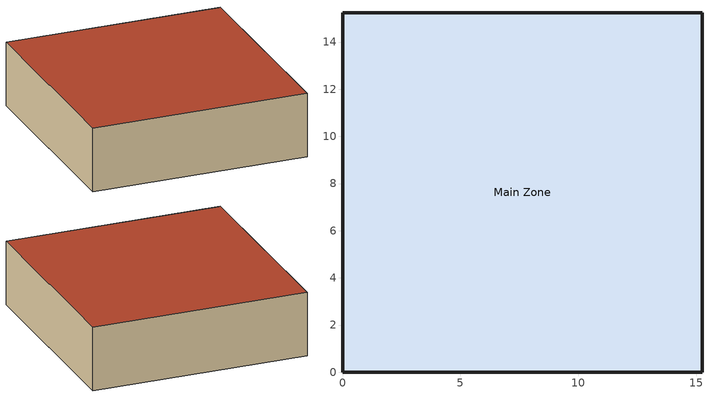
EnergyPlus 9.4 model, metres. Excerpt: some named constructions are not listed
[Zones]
Main Zone
 floor adiabatic (FLOOR): 15.24,0 0,0 0,15.24 15.24,15.24 z0
 wall outside (R13WALL): 0,0 15.24,0 15.24,15.24 0,15.24 0,0 z0:4.57
 roof outside (ROOF31): 0,15.24 0,0 15.24,0 15.24,15.24 z4.57
[Table:Lookup]
Mode2_water_lookup: Mode2_IndependentVariableList, 9999, -9999, 3.0176, DivisorOnly, Dimensionless, 39.82115, 39.82115, 39.82115, 39.82115, 39.82115, 39.82115, 39.82115, 39.82115, 39.82115, 39.82115, 39.82115, 39.82115, 39.82115, 39.82115, 39.82115, 39.82115, 39.82115, 39.82115, 39.82115, 39.82115, 39.82115, 39.82115, 39.82115, 39.82115, 39.82115, 39.82115, 39.82115, 39.82115, 39.82115, 39.82115, 39.82115, 39.82115, 39.82115, 39.82115, 39.82115, 39.82115, 39.82115, 39.82115, 39.82115, 39.82115, 39.82115, 39.82115, 39.82115, 39.82115, 39.82115, 39.82115, 39.82115, 39.82115, 39.82115, 39.82115, 39.82115, 39.82115, 39.82115, 39.82115, 39.82115, 39.82115, 39.82115, 39.82115, 39.82115, 39.82115, 39.82115, 39.82115, 39.82115, 39.82115, 39.82115, 39.82115, 39.82115, 39.82115, 39.82115, 39.82115, 39.82115, 39.82115, 39.82115, 39.82115, 39.82115, 39.82115, 39.82115, 39.82115, 39.82115, 39.82115, 39.82115, 39.82115, 39.82115, 39.82115, 39.82115, 39.82115, 39.82115, 39.82115, 39.82115, 39.82115, 39.82115, 39.82115, 39.82115, 39.82115, 39.82115, 39.82115, 39.82115, 39.82115, 39.82115, 39.82115, 39.82115, 39.82115, 39.82115, 39.82115, 39.82115, 39.82115, 39.82115, 39.82115, 39.82115, 39.82115, 39.82115, 39.82115, 39.82115, 39.82115, 39.82115, 39.82115, 39.82115, 39.82115, 39.82115, 39.82115, 39.82115, 39.82115, 39.82115, 39.82115, 39.82115, 39.82115, 39.82115, 39.82115, 39.82115, 39.82115, 39.82115, 39.82115, 39.82115, 39.82115, 39.82115, 39.82115, 39.82115, 39.82115, 39.82115, 39.82115, 39.82115, 39.82115, 39.82115, 39.82115, 39.82115, 39.82115, 39.82115, 39.82115, 39.82115, 39.82115, 39.82115, 39.82115, 39.82115, 39.82115, 39.82115, 39.82115, 39.82115, 39.82115, 39.82115, 39.82115, 39.82115, 39.82115, 39.82115, 39.82115, 39.82115, 39.82115, 39.82115, 39.82115, 39.82115, 39.82115, 39.82115, 39.82115, 39.82115, 39.82115, 39.82115, 39.82115, 39.82115, 39.82115, 39.82115, 39.82115, 39.82115, 39.82115, 39.82115, 39.82115, 39.82115, 39.82115, 39.82115, 39.82115, 39.82115, 39.82115, 39.82115, 39.82115, 39.82115, 39.82115, 39.82115, 39.82115, 39.82115, 39.82115, 39.82115, 39.82115, 39.82115, 39.82115, 39.82115, 39.82115, 39.82115, 39.82115, 39.82115, 39.82115, 39.82115, 39.82115, 39.82115, 39.82115, 39.82115, 39.82115, 39.82115, 39.82115, 39.82115, 39.82115, 39.82115, 39.82115, 39.82115, 39.82115, 39.82115, 39.82115, 39.82115, 39.82115, 39.82115, 39.82115, 39.82115, 39.82115, 39.82115, 39.82115, 39.82115, 39.82115, 39.82115, 39.82115, 39.82115, 39.82115, 39.82115, 39.82115, 39.82115, 39.82115, 39.82115, 39.82115, 39.82115, 39.82115, 39.82115, 39.82115, 39.82115, 39.82115, 39.82115, 39.82115, 39.82115, 39.82115, 39.82115, 39.82115, 39.82115, 39.82115, 39.82115, 39.82115, 39.82115, 39.82115, 39.82115, 39.82115, 39.82115, 39.82115, 39.82115, 39.82115, 39.82115, 39.82115, 39.82115, 39.82115, 39.82115, 39.82115, 39.82115, 39.82115, 39.82115, 39.82115, 39.82115, 39.82115, 39.82115, 39.82115, 39.82115, 39.82115, 39.82115, 39.82115, 39.82115, 39.82115, 39.82115, 39.82115, 39.82115, 39.82115, 39.82115, 39.82115, 39.82115, 39.82115, 39.82115, 39.82115, 39.82115, 39.82115, 39.82115, 39.82115, 39.82115, 39.82115, 39.82115, 39.82115, 39.82115, 39.82115, 39.82115, 39.82115, 39.82115, 39.82115, 39.82115, 39.82115, 39.82115, 39.82115, 39.82115, 39.82115, 39.82115, 39.82115, 39.82115, 39.82115, 39.82115, 39.82115, 39.82115, 39.82115, 39.82115, 39.82115, 39.82115, 39.82115, 39.82115, 39.82115, 39.82115, 39.82115, 39.82115, 39.82115, 39.82115, 39.82115, 39.82115, 39.82115, 39.82115, 39.82115, 39.82115, 39.82115, 39.82115, 39.82115, 39.82115, 39.82115, 39.82115, 39.82115, 39.82115, 39.82115, 39.82115, 39.82115, 39.82115, 39.82115, 39.82115, 39.82115, 39.82115, 39.82115, 39.82115, 39.82115, 39.82115, 39.82115, 39.82115, 39.82115, 39.82115, 39.82115, 39.82115, 39.82115, 39.82115, 39.82115, 39.82115, 39.82115, 39.82115, 39.82115, 39.82115, 39.82115, 39.82115, 39.82115, 39.82115, 39.82115, 39.82115, 39.82115, 39.82115, 39.82115, 39.82115, 39.82115, 39.82115, 39.82115, 39.82115, 39.82115, 39.82115, 39.82115, 39.82115, 39.82115, 39.82115, 39.82115, 39.82115, 39.82115, 39.82115, 39.82115, 39.82115, 39.82115, 39.82115, 53.47845, 53.47845, 53.47845, 53.47845, 53.47845, 53.47845, 53.47845, 53.47845, 53.47845, 53.47845, 53.47845, 53.47845, 53.47845, 53.47845, 53.47845, 53.47845, 53.47845, 53.47845, 53.47845, 53.47845, 53.47845, 53.47845, 53.47845, 53.47845, 53.47845, 53.47845, 53.47845, 53.47845, 53.47845, 53.47845, 53.47845, 53.47845, 53.47845, 53.47845, 53.47845, 53.47845, 53.47845, 53.47845, 53.47845, 53.47845, 53.47845, 53.47845, 53.47845, 53.47845, 53.47845, 53.47845, 53.47845, 53.47845, 53.47845, 53.47845, 53.47845, 53.47845, 53.47845, 53.47845, 53.47845, 53.47845, 53.47845, 53.47845, 53.47845, 53.47845, 53.47845, 53.47845, 53.47845, 53.47845, 53.47845, 53.47845, 53.47845, 53.47845, 53.47845, 53.47845, 53.47845, 53.47845, 53.47845, 53.47845, 53.47845, 53.47845, 53.47845, 53.47845, 53.47845, 53.47845, 53.47845, 53.47845, 53.47845, 53.47845, 53.47845, 53.47845, 53.47845, 53.47845, 53.47845, 53.47845, 53.47845, 53.47845, 53.47845, 53.47845, 53.47845, 53.47845, 53.47845, 53.47845, 53.47845, 53.47845, 53.47845, 53.47845, 53.47845, 53.47845, 53.47845, 53.47845, 53.47845, 53.47845, 53.47845, 53.47845, 53.47845, 53.47845, 53.47845, 53.47845, 53.47845, 53.47845, 53.47845, 53.47845, 53.47845, 53.47845, 53.47845, 53.47845, 53.47845, 53.47845, 53.47845, 53.47845, 53.47845, 53.47845, 53.47845, 53.47845, 53.47845, 53.47845, 53.47845, 53.47845, 53.47845, 53.47845, 53.47845, 53.47845, 53.47845, 53.47845, 53.47845, 53.47845, 53.47845, 53.47845, 53.47845, 53.47845, 53.47845, 53.47845, 53.47845, 53.47845, 53.47845, 53.47845, 53.47845, 53.47845, 53.47845, 53.47845, 53.47845, 53.47845, 53.47845, 53.47845, 53.47845, 53.47845, 53.47845, 53.47845, 53.47845, 53.47845, 53.47845, 53.47845, 53.47845, 53.47845, 53.47845, 53.47845, 53.47845, 53.47845, 53.47845, 53.47845, 53.47845, 53.47845, 53.47845, 53.47845, 53.47845, 53.47845, 53.47845, 53.47845, 53.47845, 53.47845, 53.47845, 53.47845, 53.47845, 53.47845, 53.47845, 53.47845, 53.47845, 53.47845, 53.47845, 53.47845, 53.47845, 53.47845, 53.47845, 53.47845, 53.47845, 53.47845, 53.47845, 53.47845, 53.47845, 53.47845, 53.47845, 53.47845, 53.47845, 53.47845, 53.47845, 53.47845, 53.47845, 53.47845, 53.47845, 53.47845, 53.47845, 53.47845, 53.47845, 53.47845, 53.47845, 53.47845, 53.47845, 53.47845, 53.47845, 53.47845, 53.47845, 53.47845, 53.47845, 53.47845, 53.47845, 53.47845, 53.47845, 53.47845, 53.47845, 53.47845, 53.47845, 53.47845, 53.47845, 53.47845, 53.47845, 53.47845, 53.47845, 53.47845, 53.47845, 53.47845, 53.47845, 53.47845, 53.47845, 53.47845, 53.47845, 53.47845, 53.47845, 53.47845, 53.47845, 53.47845, 53.47845, 53.47845, 53.47845, 53.47845, 53.47845, 53.47845, 53.47845, 53.47845, 53.47845, 53.47845, 53.47845, 53.47845, 53.47845, 53.47845, 53.47845, 53.47845, 53.47845, 53.47845, 53.47845, 53.47845, 53.47845, 53.47845, 53.47845, 53.47845, 53.47845, 53.47845, 53.47845, 53.47845, 53.47845, 53.47845, 53.47845, 53.47845, 53.47845, 53.47845, 53.47845, 53.47845, 53.47845, 53.47845, 53.47845, 53.47845, 53.47845, 53.47845, 53.47845, 53.47845, 53.47845, 53.47845, 53.47845, 53.47845, 53.47845, 53.47845, 53.47845, 53.47845, 53.47845, 53.47845, 53.47845, 53.47845, 53.47845, 53.47845, 53.47845, 53.47845, 53.47845, 53.47845, 53.47845, 53.47845, 53.47845, 53.47845, 53.47845, 53.47845, 53.47845, 53.47845, 53.47845, 53.47845, 53.47845, 53.47845, 53.47845, 53.47845, 53.47845, 53.47845, 53.47845, 53.47845, 53.47845, 53.47845, 53.47845, 53.47845, 53.47845, 53.47845, 53.47845, 53.47845, 53.47845, 53.47845, 53.47845, 53.47845, 53.47845, 53.47845, 53.47845, 53.47845, 53.47845, 53.47845, 53.47845, 53.47845, 53.47845, 53.47845, 53.47845, 53.47845, 53.47845, 53.47845, 53.47845, 53.47845, 53.47845, 53.47845, 53.47845, 53.47845, 53.47845, 53.47845, 53.47845, 53.47845, 53.47845, 53.47845, 53.47845, 53.47845, 53.47845, 53.47845, 53.47845, 53.47845, 53.47845, 53.47845, 53.47845, 53.47845, 53.47845, 53.47845, 53.47845, 53.47845, 53.47845, 53.47845, 53.47845, 53.47845, 53.47845, 53.47845, 53.47845, 53.47845, 53.47845, 53.47845, 53.47845, 53.47845, 53.47845, 53.47845, 53.47845, 53.47845, 53.47845, 67.13575, 67.13575, 67.13575, 67.13575, 67.13575, 67.13575, 67.13575, 67.13575, 67.13575, 67.13575, 67.13575, 67.13575, 67.13575, 67.13575, 67.13575, 67.13575, 67.13575, 67.13575, 67.13575, 67.13575, 67.13575, 67.13575, 67.13575, 67.13575, 67.13575, 67.13575, 67.13575, 67.13575, 67.13575, 67.13575, 67.13575, 67.13575, 67.13575, 67.13575, 67.13575, 67.13575, 67.13575, 67.13575, 67.13575, 67.13575, 67.13575, 67.13575, 67.13575, 67.13575, 67.13575, 67.13575, 67.13575, 67.13575, 67.13575, 67.13575, 67.13575, 67.13575, 67.13575, 67.13575, 67.13575, 67.13575, 67.13575, 67.13575, 67.13575, 67.13575, 67.13575, 67.13575, 67.13575, 67.13575, 67.13575, 67.13575, 67.13575, 67.13575, 67.13575, 67.13575, 67.13575, 67.13575, 67.13575, 67.13575, 67.13575, 67.13575, 67.13575, 67.13575, 67.13575, 67.13575, 67.13575, 67.13575, 67.13575, 67.13575, 67.13575, 67.13575, 67.13575, 67.13575, 67.13575, 67.13575, 67.13575, 67.13575, 67.13575, 67.13575, 67.13575, 67.13575, 67.13575, 67.13575, 67.13575, 67.13575, 67.13575, 67.13575, 67.13575, 67.13575, 67.13575, 67.13575, 67.13575, 67.13575, 67.13575, 67.13575, 67.13575, 67.13575, 67.13575, 67.13575, 67.13575, 67.13575, 67.13575, 67.13575, 67.13575, 67.13575, 67.13575, 67.13575, 67.13575, 67.13575, 67.13575, 67.13575, 67.13575, 67.13575, 67.13575, 67.13575, 67.13575, 67.13575, 67.13575, 67.13575, 67.13575, 67.13575, 67.13575, 67.13575, 67.13575, 67.13575, 67.13575, 67.13575, 67.13575, 67.13575, 67.13575, 67.13575, 67.13575, 67.13575, 67.13575, 67.13575, 67.13575, 67.13575, 67.13575, 67.13575, 67.13575, 67.13575, 67.13575, 67.13575, 67.13575, 67.13575, 67.13575, 67.13575, 67.13575, 67.13575, 67.13575, 67.13575, 67.13575, 67.13575, 67.13575, 67.13575, 67.13575, 67.13575, 67.13575, 67.13575, 67.13575, 67.13575, 67.13575, 67.13575, 67.13575, 67.13575, 67.13575, 67.13575, 67.13575, 67.13575, 67.13575, 67.13575, 67.13575, 67.13575, 67.13575, 67.13575, 67.13575, 67.13575, 67.13575, 67.13575, 67.13575, 67.13575, 67.13575, 67.13575, 67.13575, 67.13575, 67.13575, 67.13575, 67.13575, 67.13575, 67.13575, 67.13575, 67.13575, 67.13575, 67.13575, 67.13575, 67.13575, 67.13575, 67.13575, 67.13575, 67.13575, 67.13575, 67.13575, 67.13575, 67.13575, 67.13575, 67.13575, 67.13575, 67.13575, 67.13575, 67.13575, 67.13575, 67.13575, 67.13575, 67.13575, 67.13575, 67.13575, 67.13575, 67.13575, 67.13575, 67.13575, 67.13575, 67.13575, 67.13575, 67.13575, 67.13575, 67.13575, 67.13575, 67.13575, 67.13575, 67.13575, 67.13575, 67.13575, 67.13575, 67.13575, 67.13575, 67.13575, 67.13575, 67.13575, 67.13575, 67.13575, 67.13575, 67.13575, 67.13575, 67.13575, 67.13575, 67.13575, 67.13575, 67.13575, 67.13575, 67.13575, 67.13575, 67.13575, 67.13575, 67.13575, 67.13575, 67.13575, 67.13575, 67.13575, 67.13575, 67.13575, 67.13575, 67.13575, 67.13575, 67.13575, 67.13575, 67.13575, 67.13575, 67.13575, 67.13575, 67.13575, 67.13575, 67.13575, 67.13575, 67.13575, 67.13575, 67.13575, 67.13575, 67.13575, 67.13575, 67.13575, 67.13575, 67.13575, 67.13575, 67.13575, 67.13575, 67.13575, 67.13575, 67.13575, 67.13575, 67.13575, 67.13575, 67.13575, 67.13575, 67.13575, 67.13575, 67.13575, 67.13575, 67.13575, 67.13575, 67.13575, 67.13575, 67.13575, 67.13575, 67.13575, 67.13575, 67.13575, 67.13575, 67.13575, 67.13575, 67.13575, 67.13575, 67.13575, 67.13575, 67.13575, 67.13575, 67.13575, 67.13575, 67.13575, 67.13575, 67.13575, 67.13575, 67.13575, 67.13575, 67.13575, 67.13575, 67.13575, 67.13575, 67.13575, 67.13575, 67.13575, 67.13575, 67.13575, 67.13575, 67.13575, 67.13575, 67.13575, 67.13575, 67.13575, 67.13575, 67.13575, 67.13575, 67.13575, 67.13575, 67.13575, 67.13575, 67.13575, 67.13575, 67.13575, 67.13575, 67.13575, 67.13575, 67.13575, 67.13575, 67.13575, 67.13575, 67.13575, 67.13575, 67.13575, 67.13575, 67.13575, 67.13575, 67.13575, 67.13575, 67.13575, 67.13575, 67.13575, 67.13575, 67.13575, 67.13575, 67.13575, 67.13575, 67.13575, 67.13575, 67.13575, 67.13575, 67.13575, 67.13575, 67.13575, 67.13575, 67.13575, 67.13575, 67.13575, 67.13575, 67.13575, 67.13575, 67.13575, 67.13575, 67.13575, 67.13575, 67.13575
Mode3_ESP_lookup: Mode3_IndependentVariableList, 9999, -9999, DivisorOnly, Dimensionless, 178.1107, 178.1107, 178.1107, 226.162, 226.162, 226.162, 279.945, 279.945, 279.945, 178.1107, 178.1107, 178.1107, 226.162, 226.162, 226.162, 279.945, 279.945, 279.945, 178.1107, 178.1107, 178.1107, 226.162, 226.162, 226.162, 279.945, 279.945, 279.945, 178.1107, 178.1107, 178.1107, 226.162, 226.162, 226.162, 279.945, 279.945, 279.945, 178.1107, 178.1107, 178.1107, 226.162, 226.162, 226.162, 279.945, 279.945, 279.945, 178.1107, 178.1107, 178.1107, 226.162, 226.162, 226.162, 279.945, 279.945, 279.945, 178.1107, 178.1107, 178.1107, 226.162, 226.162, 226.162, 279.945, 279.945, 279.945, 178.1107, 178.1107, 178.1107, 226.162, 226.162, 226.162, 279.945, 279.945, 279.945, 178.1107, 178.1107, 178.1107, 226.162, 226.162, 226.162, 279.945, 279.945, 279.945, 178.1107, 178.1107, 178.1107, 226.162, 226.162, 226.162, 279.945, 279.945, 279.945, 178.1107, 178.1107, 178.1107, 226.162, 226.162, 226.162, 279.945, 279.945, 279.945, 178.1107, 178.1107, 178.1107, 226.162, 226.162, 226.162, 279.945, 279.945, 279.945, 178.1107, 178.1107, 178.1107, 226.162, 226.162, 226.162, 279.945, 279.945, 279.945, 178.1107, 178.1107, 178.1107, 226.162, 226.162, 226.162, 279.945, 279.945, 279.945, 178.1107, 178.1107, 178.1107, 226.162, 226.162, 226.162, 279.945, 279.945, 279.945, 178.1107, 178.1107, 178.1107, 226.162, 226.162, 226.162, 279.945, 279.945, 279.945, 178.1107, 178.1107, 178.1107, 226.162, 226.162, 226.162, 279.945, 279.945, 279.945, 178.1107, 178.1107, 178.1107, 226.162, 226.162, 226.162, 279.945, 279.945, 279.945, 178.1107, 178.1107, 178.1107, 226.162, 226.162, 226.162, 279.945, 279.945, 279.945, 178.1107, 178.1107, 178.1107, 226.162, 226.162, 226.162, 279.945, 279.945, 279.945, 178.1107, 178.1107, 178.1107, 226.162, 226.162, 226.162, 279.945, 279.945, 279.945, 178.1107, 178.1107, 178.1107, 226.162, 226.162, 226.162, 279.945, 279.945, 279.945, 178.1107, 178.1107, 178.1107, 226.162, 226.162, 226.162, 279.945, 279.945, 279.945, 178.1107, 178.1107, 178.1107, 226.162, 226.162, 226.162, 279.945, 279.945, 279.945, 178.1107, 178.1107, 178.1107, 226.162, 226.162, 226.162, 279.945, 279.945, 279.945, 178.1107, 178.1107, 178.1107, 226.162, 226.162, 226.162, 279.945, 279.945, 279.945, 178.1107, 178.1107, 178.1107, 226.162, 226.162, 226.162, 279.945, 279.945, 279.945, 177.155, 177.155, 177.155, 228.073, 228.073, 228.073, 278.99, 278.99, 278.99, 177.155, 177.155, 177.155, 228.073, 228.073, 228.073, 278.99, 278.99, 278.99, 177.155, 177.155, 177.155, 228.073, 228.073, 228.073, 278.99, 278.99, 278.99, 177.155, 177.155, 177.155, 228.073, 228.073, 228.073, 278.99, 278.99, 278.99, 177.155, 177.155, 177.155, 228.073, 228.073, 228.073, 278.99, 278.99, 278.99, 177.155, 177.155, 177.155, 228.073, 228.073, 228.073, 278.99, 278.99, 278.99, 177.155, 177.155, 177.155, 228.073, 228.073, 228.073, 278.99, 278.99, 278.99, 177.155, 177.155, 177.155, 228.073, 228.073, 228.073, 278.99, 278.99, 278.99, 177.155, 177.155, 177.155, 228.073, 228.073, 228.073, 278.99, 278.99, 278.99, 178.1107, 178.1107, 178.1107, 226.162, 226.162, 226.162, 279.945, 279.945, 279.945, 178.1107, 178.1107, 178.1107, 226.162, 226.162, 226.162, 279.945, 279.945, 279.945, 178.1107, 178.1107, 178.1107, 226.162, 226.162, 226.162, 279.945, 279.945, 279.945, 178.1107, 178.1107, 178.1107, 226.162, 226.162, 226.162, 279.945, 279.945, 279.945, 178.1107, 178.1107, 178.1107, 226.162, 226.162, 226.162, 279.945, 279.945, 279.945, 178.1107, 178.1107, 178.1107, 226.162, 226.162, 226.162, 279.945, 279.945, 279.945, 178.1107, 178.1107, 178.1107, 226.162, 226.162, 226.162, 279.945, 279.945, 279.945, 178.1107, 178.1107, 178.1107, 226.162, 226.162, 226.162, 279.945, 279.945, 279.945, 178.1107, 178.1107, 178.1107, 226.162, 226.162, 226.162, 279.945, 279.945, 279.945, 178.1107, 178.1107, 178.1107, 226.162, 226.162, 226.162, 279.945, 279.945, 279.945, 178.1107, 178.1107, 178.1107, 226.162, 226.162, 226.162, 279.945, 279.945, 279.945, 178.1107, 178.1107, 178.1107, 226.162, 226.162, 226.162, 279.945, 279.945, 279.945, 178.1107, 178.1107, 178.1107, 226.162, 226.162, 226.162, 279.945, 279.945, 279.945, 178.1107, 178.1107, 178.1107, 226.162, 226.162, 226.162, 279.945, 279.945, 279.945, 178.1107, 178.1107, 178.1107, 226.162, 226.162, 226.162, 279.945, 279.945, 279.945, 178.1107, 178.1107, 178.1107, 226.162, 226.162, 226.162, 279.945, 279.945, 279.945, 178.1107, 178.1107, 178.1107, 226.162, 226.162, 226.162, 279.945, 279.945, 279.945, 178.1107, 178.1107, 178.1107, 226.162, 226.162, 226.162, 279.945, 279.945, 279.945, 177.155, 177.155, 177.155, 228.073, 228.073, 228.073, 278.99, 278.99, 278.99, 177.155, 177.155, 177.155, 228.073, 228.073, 228.073, 278.99, 278.99, 278.99, 177.155, 177.155, 177.155, 228.073, 228.073, 228.073, 278.99, 278.99, 278.99, 177.155, 177.155, 177.155, 228.073, 228.073, 228.073, 278.99, 278.99, 278.99, 177.155, 177.155, 177.155, 228.073, 228.073, 228.073, 278.99, 278.99, 278.99, 177.155, 177.155, 177.155, 228.073, 228.073, 228.073, 278.99, 278.99, 278.99, 177.155, 177.155, 177.155, 228.073, 228.073, 228.073, 278.99, 278.99, 278.99, 177.155, 177.155, 177.155, 228.073, 228.073, 228.073, 278.99, 278.99, 278.99, 177.155, 177.155, 177.155, 228.073, 228.073, 228.073, 278.99, 278.99, 278.99, 178.1107, 178.1107, 178.1107, 226.162, 226.162, 226.162, 279.945, 279.945, 279.945, 178.1107, 178.1107, 178.1107, 226.162, 226.162, 226.162, 279.945, 279.945, 279.945, 178.1107, 178.1107, 178.1107, 226.162, 226.162, 226.162, 279.945, 279.945, 279.945, 178.1107, 178.1107, 178.1107, 226.162, 226.162, 226.162, 279.945, 279.945, 279.945, 178.1107, 178.1107, 178.1107, 226.162, 226.162, 226.162, 279.945, 279.945, 279.945, 178.1107, 178.1107, 178.1107, 226.162, 226.162, 226.162, 279.945, 279.945, 279.945, 178.1107, 178.1107, 178.1107, 226.162, 226.162, 226.162, 279.945, 279.945, 279.945, 178.1107, 178.1107, 178.1107, 226.162, 226.162, 226.162, 279.945, 279.945, 279.945, 178.1107, 178.1107, 178.1107, 226.162, 226.162, 226.162, 279.945, 279.945, 279.945, 178.1107, 178.1107, 178.1107, 226.162, 226.162, 226.162, 279.945, 279.945, 279.945, 178.1107, 178.1107, 178.1107, 226.162, 226.162, 226.162, 279.945, 279.945, 279.945, 178.1107, 178.1107, 178.1107, 226.162, 226.162, 226.162, 279.945, 279.945, 279.945, 178.1107, 178.1107, 178.1107, 226.162, 226.162, 226.162, 279.945, 279.945, 279.945, 178.1107, 178.1107, 178.1107, 226.162, 226.162, 226.162, 279.945, 279.945, 279.945, 178.1107, 178.1107, 178.1107, 226.162, 226.162, 226.162, 279.945, 279.945, 279.945, 178.1107, 178.1107, 178.1107, 226.162, 226.162, 226.162, 279.945, 279.945, 279.945, 178.1107, 178.1107, 178.1107, 226.162, 226.162, 226.162, 279.945, 279.945, 279.945, 178.1107, 178.1107, 178.1107, 226.162, 226.162, 226.162, 279.945, 279.945, 279.945, 178.1107, 178.1107, 178.1107, 226.162, 226.162, 226.162, 279.945, 279.945, 279.945, 178.1107, 178.1107, 178.1107, 226.162, 226.162, 226.162, 279.945, 279.945, 279.945, 178.1107, 178.1107, 178.1107, 226.162, 226.162, 226.162, 279.945, 279.945, 279.945, 178.1107, 178.1107, 178.1107, 226.162, 226.162, 226.162, 279.945, 279.945, 279.945, 178.1107, 178.1107, 178.1107, 226.162, 226.162, 226.162, 279.945, 279.945, 279.945, 178.1107, 178.1107, 178.1107, 226.162, 226.162, 226.162, 279.945, 279.945, 279.945, 178.1107, 178.1107, 178.1107, 226.162, 226.162, 226.162, 279.945, 279.945, 279.945, 178.1107, 178.1107, 178.1107, 226.162, 226.162, 226.162, 279.945, 279.945, 279.945, 178.1107, 178.1107, 178.1107, 226.162, 226.162, 226.162, 279.945, 279.945, 279.945, 177.155, 177.155, 177.155, 228.073, 228.073, 228.073, 278.99, 278.99, 278.99, 177.155, 177.155, 177.155, 228.073, 228.073, 228.073, 278.99, 278.99, 278.99, 177.155, 177.155, 177.155, 228.073, 228.073, 228.073, 278.99, 278.99, 278.99, 177.155, 177.155, 177.155, 228.073, 228.073, 228.073, 278.99, 278.99, 278.99, 177.155, 177.155, 177.155, 228.073, 228.073, 228.073, 278.99, 278.99, 278.99, 177.155, 177.155, 177.155, 228.073, 228.073, 228.073, 278.99, 278.99, 278.99, 177.155, 177.155, 177.155, 228.073, 228.073, 228.073, 278.99, 278.99, 278.99, 177.155, 177.155, 177.155, 228.073, 228.073, 228.073, 278.99, 278.99, 278.99, 177.155, 177.155, 177.155, 228.073, 228.073, 228.073, 278.99, 278.99, 278.99, 178.1107, 178.1107, 178.1107, 226.162, 226.162, 226.162, 279.945, 279.945, 279.945, 178.1107, 178.1107, 178.1107, 226.162, 226.162, 226.162, 279.945, 279.945, 279.945, 178.1107, 178.1107, 178.1107, 226.162, 226.162, 226.162, 279.945, 279.945, 279.945, 178.1107, 178.1107, 178.1107, 226.162, 226.162, 226.162, 279.945, 279.945, 279.945, 178.1107, 178.1107, 178.1107, 226.162, 226.162, 226.162, 279.945, 279.945, 279.945, 178.1107, 178.1107, 178.1107, 226.162, 226.162, 226.162, 279.945, 279.945, 279.945, 178.1107, 178.1107, 178.1107, 226.162, 226.162, 226.162, 279.945, 279.945, 279.945, 178.1107, 178.1107, 178.1107, 226.162, 226.162, 226.162, 279.945, 279.945, 279.945, 178.1107, 178.1107, 178.1107, 226.162, 226.162, 226.162, 279.945, 279.945, 279.945
Mode3_Power_lookup: Mode3_IndependentVariableList, 9999, -9999, 3.0176, DivisorOnly, Dimensionless, 10960.99, 10960.99, 10960.99, 10918.82, 10918.82, 10918.82, 10876.65, 10876.65, 10876.65, 10960.99, 10960.99, 10960.99, 10918.82, 10918.82, 10918.82, 10876.65, 10876.65, 10876.65, 10960.99, 10960.99, 10960.99, 10918.82, 10918.82, 10918.82, 10876.65, 10876.65, 10876.65, 10960.99, 10960.99, 10960.99, 10918.82, 10918.82, 10918.82, 10876.65, 10876.65, 10876.65, 10960.99, 10960.99, 10960.99, 10918.82, 10918.82, 10918.82, 10876.65, 10876.65, 10876.65, 10960.99, 10960.99, 10960.99, 10918.82, 10918.82, 10918.82, 10876.65, 10876.65, 10876.65, 10960.99, 10960.99, 10960.99, 10918.82, 10918.82, 10918.82, 10876.65, 10876.65, 10876.65, 10960.99, 10960.99, 10960.99, 10918.82, 10918.82, 10918.82, 10876.65, 10876.65, 10876.65, 10960.99, 10960.99, 10960.99, 10918.82, 10918.82, 10918.82, 10876.65, 10876.65, 10876.65, 11320.44, 11320.44, 11320.44, 11278.27, 11278.27, 11278.27, 11236.1, 11236.1, 11236.1, 11320.44, 11320.44, 11320.44, 11278.27, 11278.27, 11278.27, 11236.1, 11236.1, 11236.1, 11320.44, 11320.44, 11320.44, 11278.27, 11278.27, 11278.27, 11236.1, 11236.1, 11236.1, 11320.44, 11320.44, 11320.44, 11278.27, 11278.27, 11278.27, 11236.1, 11236.1, 11236.1, 11320.44, 11320.44, 11320.44, 11278.27, 11278.27, 11278.27, 11236.1, 11236.1, 11236.1, 11320.44, 11320.44, 11320.44, 11278.27, 11278.27, 11278.27, 11236.1, 11236.1, 11236.1, 11320.44, 11320.44, 11320.44, 11278.27, 11278.27, 11278.27, 11236.1, 11236.1, 11236.1, 11320.44, 11320.44, 11320.44, 11278.27, 11278.27, 11278.27, 11236.1, 11236.1, 11236.1, 11320.44, 11320.44, 11320.44, 11278.27, 11278.27, 11278.27, 11236.1, 11236.1, 11236.1, 11460.96, 11460.96, 11460.96, 11418.79, 11418.79, 11418.79, 11376.62, 11376.62, 11376.62, 11460.96, 11460.96, 11460.96, 11418.79, 11418.79, 11418.79, 11376.62, 11376.62, 11376.62, 11460.96, 11460.96, 11460.96, 11418.79, 11418.79, 11418.79, 11376.62, 11376.62, 11376.62, 11460.96, 11460.96, 11460.96, 11418.79, 11418.79, 11418.79, 11376.62, 11376.62, 11376.62, 11460.96, 11460.96, 11460.96, 11418.79, 11418.79, 11418.79, 11376.62, 11376.62, 11376.62, 11460.96, 11460.96, 11460.96, 11418.79, 11418.79, 11418.79, 11376.62, 11376.62, 11376.62, 11460.96, 11460.96, 11460.96, 11418.79, 11418.79, 11418.79, 11376.62, 11376.62, 11376.62, 11460.96, 11460.96, 11460.96, 11418.79, 11418.79, 11418.79, 11376.62, 11376.62, 11376.62, 11460.96, 11460.96, 11460.96, 11418.79, 11418.79, 11418.79, 11376.62, 11376.62, 11376.62, 11679.84, 11679.84, 11679.84, 11637.67, 11637.67, 11637.67, 11595.5, 11595.5, 11595.5, 11679.84, 11679.84, 11679.84, 11637.67, 11637.67, 11637.67, 11595.5, 11595.5, 11595.5, 11679.84, 11679.84, 11679.84, 11637.67, 11637.67, 11637.67, 11595.5, 11595.5, 11595.5, 11679.84, 11679.84, 11679.84, 11637.67, 11637.67, 11637.67, 11595.5, 11595.5, 11595.5, 11679.84, 11679.84, 11679.84, 11637.67, 11637.67, 11637.67, 11595.5, 11595.5, 11595.5, 11679.84, 11679.84, 11679.84, 11637.67, 11637.67, 11637.67, 11595.5, 11595.5, 11595.5, 11679.84, 11679.84, 11679.84, 11637.67, 11637.67, 11637.67, 11595.5, 11595.5, 11595.5, 11679.84, 11679.84, 11679.84, 11637.67, 11637.67, 11637.67, 11595.5, 11595.5, 11595.5, 11679.84, 11679.84, 11679.84, 11637.67, 11637.67, 11637.67, 11595.5, 11595.5, 11595.5, 11297.76, 11297.76, 11297.76, 11255.59, 11255.59, 11255.59, 11213.42, 11213.42, 11213.42, 11297.76, 11297.76, 11297.76, 11255.59, 11255.59, 11255.59, 11213.42, 11213.42, 11213.42, 11297.76, 11297.76, 11297.76, 11255.59, 11255.59, 11255.59, 11213.42, 11213.42, 11213.42, 11297.76, 11297.76, 11297.76, 11255.59, 11255.59, 11255.59, 11213.42, 11213.42, 11213.42, 11297.76, 11297.76, 11297.76, 11255.59, 11255.59, 11255.59, 11213.42, 11213.42, 11213.42, 11297.76, 11297.76, 11297.76, 11255.59, 11255.59, 11255.59, 11213.42, 11213.42, 11213.42, 11297.76, 11297.76, 11297.76, 11255.59, 11255.59, 11255.59, 11213.42, 11213.42, 11213.42, 11297.76, 11297.76, 11297.76, 11255.59, 11255.59, 11255.59, 11213.42, 11213.42, 11213.42, 11297.76, 11297.76, 11297.76, 11255.59, 11255.59, 11255.59, 11213.42, 11213.42, 11213.42, 11657.21, 11657.21, 11657.21, 11615.04, 11615.04, 11615.04, 11572.87, 11572.87, 11572.87, 11657.21, 11657.21, 11657.21, 11615.04, 11615.04, 11615.04, 11572.87, 11572.87, 11572.87, 11657.21, 11657.21, 11657.21, 11615.04, 11615.04, 11615.04, 11572.87, 11572.87, 11572.87, 11657.21, 11657.21, 11657.21, 11615.04, 11615.04, 11615.04, 11572.87, 11572.87, 11572.87, 11657.21, 11657.21, 11657.21, 11615.04, 11615.04, 11615.04, 11572.87, 11572.87, 11572.87, 11657.21, 11657.21, 11657.21, 11615.04, 11615.04, 11615.04, 11572.87, 11572.87, 11572.87, 11657.21, 11657.21, 11657.21, 11615.04, 11615.04, 11615.04, 11572.87, 11572.87, 11572.87, 11657.21, 11657.21, 11657.21, 11615.04, 11615.04, 11615.04, 11572.87, 11572.87, 11572.87, 11657.21, 11657.21, 11657.21, 11615.04, 11615.04, 11615.04, 11572.87, 11572.87, 11572.87, 11797.15, 11797.15, 11797.15, 11754.98, 11754.98, 11754.98, 11712.81, 11712.81, 11712.81, 11797.15, 11797.15, 11797.15, 11754.98, 11754.98, 11754.98, 11712.81, 11712.81, 11712.81, 11797.15, 11797.15, 11797.15, 11754.98, 11754.98, 11754.98, 11712.81, 11712.81, 11712.81, 11797.15, 11797.15, 11797.15, 11754.98, 11754.98, 11754.98, 11712.81, 11712.81, 11712.81, 11797.15, 11797.15, 11797.15, 11754.98, 11754.98, 11754.98, 11712.81, 11712.81, 11712.81, 11797.15, 11797.15, 11797.15, 11754.98, 11754.98, 11754.98, 11712.81, 11712.81, 11712.81, 11797.15, 11797.15, 11797.15, 11754.98, 11754.98, 11754.98, 11712.81, 11712.81, 11712.81, 11797.15, 11797.15, 11797.15, 11754.98, 11754.98, 11754.98, 11712.81, 11712.81, 11712.81, 11797.15, 11797.15, 11797.15, 11754.98, 11754.98, 11754.98, 11712.81, 11712.81, 11712.81, 12016.66, 12016.66, 12016.66, 11974.49, 11974.49, 11974.49, 11932.32, 11932.32, 11932.32, 12016.66, 12016.66, 12016.66, 11974.49, 11974.49, 11974.49, 11932.32, 11932.32, 11932.32, 12016.66, 12016.66, 12016.66, 11974.49, 11974.49, 11974.49, 11932.32, 11932.32, 11932.32, 12016.66, 12016.66, 12016.66, 11974.49, 11974.49, 11974.49, 11932.32, 11932.32, 11932.32, 12016.66, 12016.66, 12016.66, 11974.49, 11974.49, 11974.49, 11932.32, 11932.32, 11932.32, 12016.66, 12016.66, 12016.66, 11974.49, 11974.49, 11974.49, 11932.32, 11932.32, 11932.32, 12016.66, 12016.66, 12016.66, 11974.49, 11974.49, 11974.49, 11932.32, 11932.32, 11932.32, 12016.66, 12016.66, 12016.66, 11974.49, 11974.49, 11974.49, 11932.32, 11932.32, 11932.32, 12016.66, 12016.66, 12016.66, 11974.49, 11974.49, 11974.49, 11932.32, 11932.32, 11932.32, 11634.52, 11634.52, 11634.52, 11592.35, 11592.35, 11592.35, 11550.18, 11550.18, 11550.18, 11634.52, 11634.52, 11634.52, 11592.35, 11592.35, 11592.35, 11550.18, 11550.18, 11550.18, 11634.52, 11634.52, 11634.52, 11592.35, 11592.35, 11592.35, 11550.18, 11550.18, 11550.18, 11634.52, 11634.52, 11634.52, 11592.35, 11592.35, 11592.35, 11550.18, 11550.18, 11550.18, 11634.52, 11634.52, 11634.52, 11592.35, 11592.35, 11592.35, 11550.18, 11550.18, 11550.18, 11634.52, 11634.52, 11634.52, 11592.35, 11592.35, 11592.35, 11550.18, 11550.18, 11550.18, 11634.52, 11634.52, 11634.52, 11592.35, 11592.35, 11592.35, 11550.18, 11550.18, 11550.18, 11634.52, 11634.52, 11634.52, 11592.35, 11592.35, 11592.35, 11550.18, 11550.18, 11550.18, 11634.52, 11634.52, 11634.52, 11592.35, 11592.35, 11592.35, 11550.18, 11550.18, 11550.18, 11993.97, 11993.97, 11993.97, 11951.8, 11951.8, 11951.8, 11909.63, 11909.63, 11909.63, 11993.97, 11993.97, 11993.97, 11951.8, 11951.8, 11951.8, 11909.63, 11909.63, 11909.63, 11993.97, 11993.97, 11993.97, 11951.8, 11951.8, 11951.8, 11909.63, 11909.63, 11909.63, 11993.97, 11993.97, 11993.97, 11951.8, 11951.8, 11951.8, 11909.63, 11909.63, 11909.63, 11993.97, 11993.97, 11993.97, 11951.8, 11951.8, 11951.8, 11909.63, 11909.63, 11909.63, 11993.97, 11993.97, 11993.97, 11951.8, 11951.8, 11951.8, 11909.63, 11909.63, 11909.63, 11993.97, 11993.97, 11993.97, 11951.8, 11951.8, 11951.8, 11909.63, 11909.63, 11909.63, 11993.97, 11993.97, 11993.97, 11951.8, 11951.8, 11951.8, 11909.63, 11909.63, 11909.63, 11993.97, 11993.97, 11993.97, 11951.8, 11951.8, 11951.8, 11909.63, 11909.63, 11909.63, 12133.84, 12133.84, 12133.84, 12091.67, 12091.67, 12091.67, 12049.5, 12049.5, 12049.5, 12133.84, 12133.84, 12133.84, 12091.67, 12091.67, 12091.67, 12049.5, 12049.5, 12049.5, 12133.84, 12133.84, 12133.84, 12091.67, 12091.67, 12091.67, 12049.5, 12049.5, 12049.5, 12133.84, 12133.84, 12133.84, 12091.67, 12091.67, 12091.67, 12049.5, 12049.5, 12049.5, 12133.84, 12133.84, 12133.84, 12091.67, 12091.67, 12091.67, 12049.5, 12049.5, 12049.5, 12133.84, 12133.84, 12133.84, 12091.67, 12091.67, 12091.67, 12049.5, 12049.5, 12049.5, 12133.84, 12133.84, 12133.84, 12091.67, 12091.67, 12091.67, 12049.5, 12049.5, 12049.5, 12133.84, 12133.84, 12133.84, 12091.67, 12091.67, 12091.67, 12049.5, 12049.5, 12049.5, 12133.84, 12133.84, 12133.84, 12091.67, 12091.67, 12091.67, 12049.5, 12049.5, 12049.5, 12353.42, 12353.42, 12353.42, 12311.25, 12311.25, 12311.25, 12269.08, 12269.08, 12269.08, 12353.42, 12353.42, 12353.42, 12311.25, 12311.25, 12311.25, 12269.08, 12269.08, 12269.08, 12353.42, 12353.42, 12353.42, 12311.25, 12311.25, 12311.25, 12269.08, 12269.08, 12269.08, 12353.42, 12353.42, 12353.42, 12311.25, 12311.25, 12311.25, 12269.08, 12269.08, 12269.08, 12353.42, 12353.42, 12353.42, 12311.25, 12311.25, 12311.25, 12269.08, 12269.08, 12269.08, 12353.42, 12353.42, 12353.42, 12311.25, 12311.25, 12311.25, 12269.08, 12269.08, 12269.08, 12353.42, 12353.42, 12353.42, 12311.25, 12311.25, 12311.25, 12269.08, 12269.08, 12269.08, 12353.42, 12353.42, 12353.42, 12311.25, 12311.25, 12311.25, 12269.08, 12269.08, 12269.08, 12353.42, 12353.42, 12353.42, 12311.25, 12311.25, 12311.25, 12269.08, 12269.08, 12269.08
Mode3_TSA_lookup: Mode3_IndependentVariableList, 9999, -9999, DivisorOnly, Dimensionless, 9.70676, 9.70676, 9.70676, 9.5799, 9.5799, 9.5799, 9.45304, 9.45304, 9.45304, 9.70676, 9.70676, 9.70676, 9.5799, 9.5799, 9.5799, 9.45304, 9.45304, 9.45304, 9.70676, 9.70676, 9.70676, 9.5799, 9.5799, 9.5799, 9.45304, 9.45304, 9.45304, 9.70676, 9.70676, 9.70676, 9.5799, 9.5799, 9.5799, 9.45304, 9.45304, 9.45304, 9.70676, 9.70676, 9.70676, 9.5799, 9.5799, 9.5799, 9.45304, 9.45304, 9.45304, 9.70676, 9.70676, 9.70676, 9.5799, 9.5799, 9.5799, 9.45304, 9.45304, 9.45304, 9.70676, 9.70676, 9.70676, 9.5799, 9.5799, 9.5799, 9.45304, 9.45304, 9.45304, 9.70676, 9.70676, 9.70676, 9.5799, 9.5799, 9.5799, 9.45304, 9.45304, 9.45304, 9.70676, 9.70676, 9.70676, 9.5799, 9.5799, 9.5799, 9.45304, 9.45304, 9.45304, 12.40253, 12.40253, 12.40253, 12.27567, 12.27567, 12.27567, 12.14881, 12.14881, 12.14881, 12.40253, 12.40253, 12.40253, 12.27567, 12.27567, 12.27567, 12.14881, 12.14881, 12.14881, 12.40253, 12.40253, 12.40253, 12.27567, 12.27567, 12.27567, 12.14881, 12.14881, 12.14881, 12.40253, 12.40253, 12.40253, 12.27567, 12.27567, 12.27567, 12.14881, 12.14881, 12.14881, 12.40253, 12.40253, 12.40253, 12.27567, 12.27567, 12.27567, 12.14881, 12.14881, 12.14881, 12.40253, 12.40253, 12.40253, 12.27567, 12.27567, 12.27567, 12.14881, 12.14881, 12.14881, 12.40253, 12.40253, 12.40253, 12.27567, 12.27567, 12.27567, 12.14881, 12.14881, 12.14881, 12.40253, 12.40253, 12.40253, 12.27567, 12.27567, 12.27567, 12.14881, 12.14881, 12.14881, 12.40253, 12.40253, 12.40253, 12.27567, 12.27567, 12.27567, 12.14881, 12.14881, 12.14881, 13.45641, 13.45641, 13.45641, 13.32955, 13.32955, 13.32955, 13.20269, 13.20269, 13.20269, 13.45641, 13.45641, 13.45641, 13.32955, 13.32955, 13.32955, 13.20269, 13.20269, 13.20269, 13.45641, 13.45641, 13.45641, 13.32955, 13.32955, 13.32955, 13.20269, 13.20269, 13.20269, 13.45641, 13.45641, 13.45641, 13.32955, 13.32955, 13.32955, 13.20269, 13.20269, 13.20269, 13.45641, 13.45641, 13.45641, 13.32955, 13.32955, 13.32955, 13.20269, 13.20269, 13.20269, 13.45641, 13.45641, 13.45641, 13.32955, 13.32955, 13.32955, 13.20269, 13.20269, 13.20269, 13.45641, 13.45641, 13.45641, 13.32955, 13.32955, 13.32955, 13.20269, 13.20269, 13.20269, 13.45641, 13.45641, 13.45641, 13.32955, 13.32955, 13.32955, 13.20269, 13.20269, 13.20269, 13.45641, 13.45641, 13.45641, 13.32955, 13.32955, 13.32955, 13.20269, 13.20269, 13.20269, 15.09793, 15.09793, 15.09793, 14.97108, 14.97108, 14.97108, 14.84422, 14.84422, 14.84422, 15.09793, 15.09793, 15.09793, 14.97108, 14.97108, 14.97108, 14.84422, 14.84422, 14.84422, 15.09793, 15.09793, 15.09793, 14.97108, 14.97108, 14.97108, 14.84422, 14.84422, 14.84422, 15.09793, 15.09793, 15.09793, 14.97108, 14.97108, 14.97108, 14.84422, 14.84422, 14.84422, 15.09793, 15.09793, 15.09793, 14.97108, 14.97108, 14.97108, 14.84422, 14.84422, 14.84422, 15.09793, 15.09793, 15.09793, 14.97108, 14.97108, 14.97108, 14.84422, 14.84422, 14.84422, 15.09793, 15.09793, 15.09793, 14.97108, 14.97108, 14.97108, 14.84422, 14.84422, 14.84422, 15.09793, 15.09793, 15.09793, 14.97108, 14.97108, 14.97108, 14.84422, 14.84422, 14.84422, 15.09793, 15.09793, 15.09793, 14.97108, 14.97108, 14.97108, 14.84422, 14.84422, 14.84422, 10.94353, 10.94353, 10.94353, 10.81667, 10.81667, 10.81667, 10.68981, 10.68981, 10.68981, 10.94353, 10.94353, 10.94353, 10.81667, 10.81667, 10.81667, 10.68981, 10.68981, 10.68981, 10.94353, 10.94353, 10.94353, 10.81667, 10.81667, 10.81667, 10.68981, 10.68981, 10.68981, 10.94353, 10.94353, 10.94353, 10.81667, 10.81667, 10.81667, 10.68981, 10.68981, 10.68981, 10.94353, 10.94353, 10.94353, 10.81667, 10.81667, 10.81667, 10.68981, 10.68981, 10.68981, 10.94353, 10.94353, 10.94353, 10.81667, 10.81667, 10.81667, 10.68981, 10.68981, 10.68981, 10.94353, 10.94353, 10.94353, 10.81667, 10.81667, 10.81667, 10.68981, 10.68981, 10.68981, 10.94353, 10.94353, 10.94353, 10.81667, 10.81667, 10.81667, 10.68981, 10.68981, 10.68981, 10.94353, 10.94353, 10.94353, 10.81667, 10.81667, 10.81667, 10.68981, 10.68981, 10.68981, 13.6393, 13.6393, 13.6393, 13.51244, 13.51244, 13.51244, 13.38558, 13.38558, 13.38558, 13.6393, 13.6393, 13.6393, 13.51244, 13.51244, 13.51244, 13.38558, 13.38558, 13.38558, 13.6393, 13.6393, 13.6393, 13.51244, 13.51244, 13.51244, 13.38558, 13.38558, 13.38558, 13.6393, 13.6393, 13.6393, 13.51244, 13.51244, 13.51244, 13.38558, 13.38558, 13.38558, 13.6393, 13.6393, 13.6393, 13.51244, 13.51244, 13.51244, 13.38558, 13.38558, 13.38558, 13.6393, 13.6393, 13.6393, 13.51244, 13.51244, 13.51244, 13.38558, 13.38558, 13.38558, 13.6393, 13.6393, 13.6393, 13.51244, 13.51244, 13.51244, 13.38558, 13.38558, 13.38558, 13.6393, 13.6393, 13.6393, 13.51244, 13.51244, 13.51244, 13.38558, 13.38558, 13.38558, 13.6393, 13.6393, 13.6393, 13.51244, 13.51244, 13.51244, 13.38558, 13.38558, 13.38558, 14.68884, 14.68884, 14.68884, 14.56199, 14.56199, 14.56199, 14.43513, 14.43513, 14.43513, 14.68884, 14.68884, 14.68884, 14.56199, 14.56199, 14.56199, 14.43513, 14.43513, 14.43513, 14.68884, 14.68884, 14.68884, 14.56199, 14.56199, 14.56199, 14.43513, 14.43513, 14.43513, 14.68884, 14.68884, 14.68884, 14.56199, 14.56199, 14.56199, 14.43513, 14.43513, 14.43513, 14.68884, 14.68884, 14.68884, 14.56199, 14.56199, 14.56199, 14.43513, 14.43513, 14.43513, 14.68884, 14.68884, 14.68884, 14.56199, 14.56199, 14.56199, 14.43513, 14.43513, 14.43513, 14.68884, 14.68884, 14.68884, 14.56199, 14.56199, 14.56199, 14.43513, 14.43513, 14.43513, 14.68884, 14.68884, 14.68884, 14.56199, 14.56199, 14.56199, 14.43513, 14.43513, 14.43513, 14.68884, 14.68884, 14.68884, 14.56199, 14.56199, 14.56199, 14.43513, 14.43513, 14.43513, 16.33507, 16.33507, 16.33507, 16.20821, 16.20821, 16.20821, 16.08135, 16.08135, 16.08135, 16.33507, 16.33507, 16.33507, 16.20821, 16.20821, 16.20821, 16.08135, 16.08135, 16.08135, 16.33507, 16.33507, 16.33507, 16.20821, 16.20821, 16.20821, 16.08135, 16.08135, 16.08135, 16.33507, 16.33507, 16.33507, 16.20821, 16.20821, 16.20821, 16.08135, 16.08135, 16.08135, 16.33507, 16.33507, 16.33507, 16.20821, 16.20821, 16.20821, 16.08135, 16.08135, 16.08135, 16.33507, 16.33507, 16.33507, 16.20821, 16.20821, 16.20821, 16.08135, 16.08135, 16.08135, 16.33507, 16.33507, 16.33507, 16.20821, 16.20821, 16.20821, 16.08135, 16.08135, 16.08135, 16.33507, 16.33507, 16.33507, 16.20821, 16.20821, 16.20821, 16.08135, 16.08135, 16.08135, 16.33507, 16.33507, 16.33507, 16.20821, 16.20821, 16.20821, 16.08135, 16.08135, 16.08135, 12.18029, 12.18029, 12.18029, 12.05344, 12.05344, 12.05344, 11.92658, 11.92658, 11.92658, 12.18029, 12.18029, 12.18029, 12.05344, 12.05344, 12.05344, 11.92658, 11.92658, 11.92658, 12.18029, 12.18029, 12.18029, 12.05344, 12.05344, 12.05344, 11.92658, 11.92658, 11.92658, 12.18029, 12.18029, 12.18029, 12.05344, 12.05344, 12.05344, 11.92658, 11.92658, 11.92658, 12.18029, 12.18029, 12.18029, 12.05344, 12.05344, 12.05344, 11.92658, 11.92658, 11.92658, 12.18029, 12.18029, 12.18029, 12.05344, 12.05344, 12.05344, 11.92658, 11.92658, 11.92658, 12.18029, 12.18029, 12.18029, 12.05344, 12.05344, 12.05344, 11.92658, 11.92658, 11.92658, 12.18029, 12.18029, 12.18029, 12.05344, 12.05344, 12.05344, 11.92658, 11.92658, 11.92658, 12.18029, 12.18029, 12.18029, 12.05344, 12.05344, 12.05344, 11.92658, 11.92658, 11.92658, 14.87606, 14.87606, 14.87606, 14.74921, 14.74921, 14.74921, 14.62235, 14.62235, 14.62235, 14.87606, 14.87606, 14.87606, 14.74921, 14.74921, 14.74921, 14.62235, 14.62235, 14.62235, 14.87606, 14.87606, 14.87606, 14.74921, 14.74921, 14.74921, 14.62235, 14.62235, 14.62235, 14.87606, 14.87606, 14.87606, 14.74921, 14.74921, 14.74921, 14.62235, 14.62235, 14.62235, 14.87606, 14.87606, 14.87606, 14.74921, 14.74921, 14.74921, 14.62235, 14.62235, 14.62235, 14.87606, 14.87606, 14.87606, 14.74921, 14.74921, 14.74921, 14.62235, 14.62235, 14.62235, 14.87606, 14.87606, 14.87606, 14.74921, 14.74921, 14.74921, 14.62235, 14.62235, 14.62235, 14.87606, 14.87606, 14.87606, 14.74921, 14.74921, 14.74921, 14.62235, 14.62235, 14.62235, 14.87606, 14.87606, 14.87606, 14.74921, 14.74921, 14.74921, 14.62235, 14.62235, 14.62235, 15.92505, 15.92505, 15.92505, 15.79819, 15.79819, 15.79819, 15.67133, 15.67133, 15.67133, 15.92505, 15.92505, 15.92505, 15.79819, 15.79819, 15.79819, 15.67133, 15.67133, 15.67133, 15.92505, 15.92505, 15.92505, 15.79819, 15.79819, 15.79819, 15.67133, 15.67133, 15.67133, 15.92505, 15.92505, 15.92505, 15.79819, 15.79819, 15.79819, 15.67133, 15.67133, 15.67133, 15.92505, 15.92505, 15.92505, 15.79819, 15.79819, 15.79819, 15.67133, 15.67133, 15.67133, 15.92505, 15.92505, 15.92505, 15.79819, 15.79819, 15.79819, 15.67133, 15.67133, 15.67133, 15.92505, 15.92505, 15.92505, 15.79819, 15.79819, 15.79819, 15.67133, 15.67133, 15.67133, 15.92505, 15.92505, 15.92505, 15.79819, 15.79819, 15.79819, 15.67133, 15.67133, 15.67133, 15.92505, 15.92505, 15.92505, 15.79819, 15.79819, 15.79819, 15.67133, 15.67133, 15.67133, 17.57183, 17.57183, 17.57183, 17.44498, 17.44498, 17.44498, 17.31812, 17.31812, 17.31812, 17.57183, 17.57183, 17.57183, 17.44498, 17.44498, 17.44498, 17.31812, 17.31812, 17.31812, 17.57183, 17.57183, 17.57183, 17.44498, 17.44498, 17.44498, 17.31812, 17.31812, 17.31812, 17.57183, 17.57183, 17.57183, 17.44498, 17.44498, 17.44498, 17.31812, 17.31812, 17.31812, 17.57183, 17.57183, 17.57183, 17.44498, 17.44498, 17.44498, 17.31812, 17.31812, 17.31812, 17.57183, 17.57183, 17.57183, 17.44498, 17.44498, 17.44498, 17.31812, 17.31812, 17.31812, 17.57183, 17.57183, 17.57183, 17.44498, 17.44498, 17.44498, 17.31812, 17.31812, 17.31812, 17.57183, 17.57183, 17.57183, 17.44498, 17.44498, 17.44498, 17.31812, 17.31812, 17.31812, 17.57183, 17.57183, 17.57183, 17.44498, 17.44498, 17.44498, 17.31812, 17.31812, 17.31812
Mode3_wSA_lookup: Mode3_IndependentVariableList, 9999, -9999, DivisorOnly, Dimensionless, 0.00568, 0.00568, 0.00568, 0.00566, 0.00566, 0.00566, 0.00565, 0.00565, 0.00565, 0.00568, 0.00568, 0.00568, 0.00566, 0.00566, 0.00566, 0.00565, 0.00565, 0.00565, 0.00568, 0.00568, 0.00568, 0.00566, 0.00566, 0.00566, 0.00565, 0.00565, 0.00565, 0.00568, 0.00568, 0.00568, 0.00566, 0.00566, 0.00566, 0.00565, 0.00565, 0.00565, 0.00568, 0.00568, 0.00568, 0.00566, 0.00566, 0.00566, 0.00565, 0.00565, 0.00565, 0.00568, 0.00568, 0.00568, 0.00566, 0.00566, 0.00566, 0.00565, 0.00565, 0.00565, 0.00568, 0.00568, 0.00568, 0.00566, 0.00566, 0.00566, 0.00565, 0.00565, 0.00565, 0.00568, 0.00568, 0.00568, 0.00566, 0.00566, 0.00566, 0.00565, 0.00565, 0.00565, 0.00568, 0.00568, 0.00568, 0.00566, 0.00566, 0.00566, 0.00565, 0.00565, 0.00565, 0.00771, 0.00771, 0.00771, 0.00769, 0.00769, 0.00769, 0.00767, 0.00767, 0.00767, 0.00771, 0.00771, 0.00771, 0.00769, 0.00769, 0.00769, 0.00767, 0.00767, 0.00767, 0.00771, 0.00771, 0.00771, 0.00769, 0.00769, 0.00769, 0.00767, 0.00767, 0.00767, 0.00771, 0.00771, 0.00771, 0.00769, 0.00769, 0.00769, 0.00767, 0.00767, 0.00767, 0.00771, 0.00771, 0.00771, 0.00769, 0.00769, 0.00769, 0.00767, 0.00767, 0.00767, 0.00771, 0.00771, 0.00771, 0.00769, 0.00769, 0.00769, 0.00767, 0.00767, 0.00767, 0.00771, 0.00771, 0.00771, 0.00769, 0.00769, 0.00769, 0.00767, 0.00767, 0.00767, 0.00771, 0.00771, 0.00771, 0.00769, 0.00769, 0.00769, 0.00767, 0.00767, 0.00767, 0.00771, 0.00771, 0.00771, 0.00769, 0.00769, 0.00769, 0.00767, 0.00767, 0.00767, 0.0085, 0.0085, 0.0085, 0.00848, 0.00848, 0.00848, 0.00847, 0.00847, 0.00847, 0.0085, 0.0085, 0.0085, 0.00848, 0.00848, 0.00848, 0.00847, 0.00847, 0.00847, 0.0085, 0.0085, 0.0085, 0.00848, 0.00848, 0.00848, 0.00847, 0.00847, 0.00847, 0.0085, 0.0085, 0.0085, 0.00848, 0.00848, 0.00848, 0.00847, 0.00847, 0.00847, 0.0085, 0.0085, 0.0085, 0.00848, 0.00848, 0.00848, 0.00847, 0.00847, 0.00847, 0.0085, 0.0085, 0.0085, 0.00848, 0.00848, 0.00848, 0.00847, 0.00847, 0.00847, 0.0085, 0.0085, 0.0085, 0.00848, 0.00848, 0.00848, 0.00847, 0.00847, 0.00847, 0.0085, 0.0085, 0.0085, 0.00848, 0.00848, 0.00848, 0.00847, 0.00847, 0.00847, 0.0085, 0.0085, 0.0085, 0.00848, 0.00848, 0.00848, 0.00847, 0.00847, 0.00847, 0.00973, 0.00973, 0.00973, 0.00972, 0.00972, 0.00972, 0.0097, 0.0097, 0.0097, 0.00973, 0.00973, 0.00973, 0.00972, 0.00972, 0.00972, 0.0097, 0.0097, 0.0097, 0.00973, 0.00973, 0.00973, 0.00972, 0.00972, 0.00972, 0.0097, 0.0097, 0.0097, 0.00973, 0.00973, 0.00973, 0.00972, 0.00972, 0.00972, 0.0097, 0.0097, 0.0097, 0.00973, 0.00973, 0.00973, 0.00972, 0.00972, 0.00972, 0.0097, 0.0097, 0.0097, 0.00973, 0.00973, 0.00973, 0.00972, 0.00972, 0.00972, 0.0097, 0.0097, 0.0097, 0.00973, 0.00973, 0.00973, 0.00972, 0.00972, 0.00972, 0.0097, 0.0097, 0.0097, 0.00973, 0.00973, 0.00973, 0.00972, 0.00972, 0.00972, 0.0097, 0.0097, 0.0097, 0.00973, 0.00973, 0.00973, 0.00972, 0.00972, 0.00972, 0.0097, 0.0097, 0.0097, 0.00595, 0.00595, 0.00595, 0.00594, 0.00594, 0.00594, 0.00592, 0.00592, 0.00592, 0.00595, 0.00595, 0.00595, 0.00594, 0.00594, 0.00594, 0.00592, 0.00592, 0.00592, 0.00595, 0.00595, 0.00595, 0.00594, 0.00594, 0.00594, 0.00592, 0.00592, 0.00592, 0.00595, 0.00595, 0.00595, 0.00594, 0.00594, 0.00594, 0.00592, 0.00592, 0.00592, 0.00595, 0.00595, 0.00595, 0.00594, 0.00594, 0.00594, 0.00592, 0.00592, 0.00592, 0.00595, 0.00595, 0.00595, 0.00594, 0.00594, 0.00594, 0.00592, 0.00592, 0.00592, 0.00595, 0.00595, 0.00595, 0.00594, 0.00594, 0.00594, 0.00592, 0.00592, 0.00592, 0.00595, 0.00595, 0.00595, 0.00594, 0.00594, 0.00594, 0.00592, 0.00592, 0.00592, 0.00595, 0.00595, 0.00595, 0.00594, 0.00594, 0.00594, 0.00592, 0.00592, 0.00592, 0.00798, 0.00798, 0.00798, 0.00796, 0.00796, 0.00796, 0.00795, 0.00795, 0.00795, 0.00798, 0.00798, 0.00798, 0.00796, 0.00796, 0.00796, 0.00795, 0.00795, 0.00795, 0.00798, 0.00798, 0.00798, 0.00796, 0.00796, 0.00796, 0.00795, 0.00795, 0.00795, 0.00798, 0.00798, 0.00798, 0.00796, 0.00796, 0.00796, 0.00795, 0.00795, 0.00795, 0.00798, 0.00798, 0.00798, 0.00796, 0.00796, 0.00796, 0.00795, 0.00795, 0.00795, 0.00798, 0.00798, 0.00798, 0.00796, 0.00796, 0.00796, 0.00795, 0.00795, 0.00795, 0.00798, 0.00798, 0.00798, 0.00796, 0.00796, 0.00796, 0.00795, 0.00795, 0.00795, 0.00798, 0.00798, 0.00798, 0.00796, 0.00796, 0.00796, 0.00795, 0.00795, 0.00795, 0.00798, 0.00798, 0.00798, 0.00796, 0.00796, 0.00796, 0.00795, 0.00795, 0.00795, 0.00877, 0.00877, 0.00877, 0.00875, 0.00875, 0.00875, 0.00874, 0.00874, 0.00874, 0.00877, 0.00877, 0.00877, 0.00875, 0.00875, 0.00875, 0.00874, 0.00874, 0.00874, 0.00877, 0.00877, 0.00877, 0.00875, 0.00875, 0.00875, 0.00874, 0.00874, 0.00874, 0.00877, 0.00877, 0.00877, 0.00875, 0.00875, 0.00875, 0.00874, 0.00874, 0.00874, 0.00877, 0.00877, 0.00877, 0.00875, 0.00875, 0.00875, 0.00874, 0.00874, 0.00874, 0.00877, 0.00877, 0.00877, 0.00875, 0.00875, 0.00875, 0.00874, 0.00874, 0.00874, 0.00877, 0.00877, 0.00877, 0.00875, 0.00875, 0.00875, 0.00874, 0.00874, 0.00874, 0.00877, 0.00877, 0.00877, 0.00875, 0.00875, 0.00875, 0.00874, 0.00874, 0.00874, 0.00877, 0.00877, 0.00877, 0.00875, 0.00875, 0.00875, 0.00874, 0.00874, 0.00874, 0.01001, 0.01001, 0.01001, 0.00999, 0.00999, 0.00999, 0.00997, 0.00997, 0.00997, 0.01001, 0.01001, 0.01001, 0.00999, 0.00999, 0.00999, 0.00997, 0.00997, 0.00997, 0.01001, 0.01001, 0.01001, 0.00999, 0.00999, 0.00999, 0.00997, 0.00997, 0.00997, 0.01001, 0.01001, 0.01001, 0.00999, 0.00999, 0.00999, 0.00997, 0.00997, 0.00997, 0.01001, 0.01001, 0.01001, 0.00999, 0.00999, 0.00999, 0.00997, 0.00997, 0.00997, 0.01001, 0.01001, 0.01001, 0.00999, 0.00999, 0.00999, 0.00997, 0.00997, 0.00997, 0.01001, 0.01001, 0.01001, 0.00999, 0.00999, 0.00999, 0.00997, 0.00997, 0.00997, 0.01001, 0.01001, 0.01001, 0.00999, 0.00999, 0.00999, 0.00997, 0.00997, 0.00997, 0.01001, 0.01001, 0.01001, 0.00999, 0.00999, 0.00999, 0.00997, 0.00997, 0.00997, 0.00623, 0.00623, 0.00623, 0.00621, 0.00621, 0.00621, 0.00619, 0.00619, 0.00619, 0.00623, 0.00623, 0.00623, 0.00621, 0.00621, 0.00621, 0.00619, 0.00619, 0.00619, 0.00623, 0.00623, 0.00623, 0.00621, 0.00621, 0.00621, 0.00619, 0.00619, 0.00619, 0.00623, 0.00623, 0.00623, 0.00621, 0.00621, 0.00621, 0.00619, 0.00619, 0.00619, 0.00623, 0.00623, 0.00623, 0.00621, 0.00621, 0.00621, 0.00619, 0.00619, 0.00619, 0.00623, 0.00623, 0.00623, 0.00621, 0.00621, 0.00621, 0.00619, 0.00619, 0.00619, 0.00623, 0.00623, 0.00623, 0.00621, 0.00621, 0.00621, 0.00619, 0.00619, 0.00619, 0.00623, 0.00623, 0.00623, 0.00621, 0.00621, 0.00621, 0.00619, 0.00619, 0.00619, 0.00623, 0.00623, 0.00623, 0.00621, 0.00621, 0.00621, 0.00619, 0.00619, 0.00619, 0.00825, 0.00825, 0.00825, 0.00824, 0.00824, 0.00824, 0.00822, 0.00822, 0.00822, 0.00825, 0.00825, 0.00825, 0.00824, 0.00824, 0.00824, 0.00822, 0.00822, 0.00822, 0.00825, 0.00825, 0.00825, 0.00824, 0.00824, 0.00824, 0.00822, 0.00822, 0.00822, 0.00825, 0.00825, 0.00825, 0.00824, 0.00824, 0.00824, 0.00822, 0.00822, 0.00822, 0.00825, 0.00825, 0.00825, 0.00824, 0.00824, 0.00824, 0.00822, 0.00822, 0.00822, 0.00825, 0.00825, 0.00825, 0.00824, 0.00824, 0.00824, 0.00822, 0.00822, 0.00822, 0.00825, 0.00825, 0.00825, 0.00824, 0.00824, 0.00824, 0.00822, 0.00822, 0.00822, 0.00825, 0.00825, 0.00825, 0.00824, 0.00824, 0.00824, 0.00822, 0.00822, 0.00822, 0.00825, 0.00825, 0.00825, 0.00824, 0.00824, 0.00824, 0.00822, 0.00822, 0.00822, 0.00904, 0.00904, 0.00904, 0.00903, 0.00903, 0.00903, 0.00901, 0.00901, 0.00901, 0.00904, 0.00904, 0.00904, 0.00903, 0.00903, 0.00903, 0.00901, 0.00901, 0.00901, 0.00904, 0.00904, 0.00904, 0.00903, 0.00903, 0.00903, 0.00901, 0.00901, 0.00901, 0.00904, 0.00904, 0.00904, 0.00903, 0.00903, 0.00903, 0.00901, 0.00901, 0.00901, 0.00904, 0.00904, 0.00904, 0.00903, 0.00903, 0.00903, 0.00901, 0.00901, 0.00901, 0.00904, 0.00904, 0.00904, 0.00903, 0.00903, 0.00903, 0.00901, 0.00901, 0.00901, 0.00904, 0.00904, 0.00904, 0.00903, 0.00903, 0.00903, 0.00901, 0.00901, 0.00901, 0.00904, 0.00904, 0.00904, 0.00903, 0.00903, 0.00903, 0.00901, 0.00901, 0.00901, 0.00904, 0.00904, 0.00904, 0.00903, 0.00903, 0.00903, 0.00901, 0.00901, 0.00901, 0.01028, 0.01028, 0.01028, 0.01026, 0.01026, 0.01026, 0.01025, 0.01025, 0.01025, 0.01028, 0.01028, 0.01028, 0.01026, 0.01026, 0.01026, 0.01025, 0.01025, 0.01025, 0.01028, 0.01028, 0.01028, 0.01026, 0.01026, 0.01026, 0.01025, 0.01025, 0.01025, 0.01028, 0.01028, 0.01028, 0.01026, 0.01026, 0.01026, 0.01025, 0.01025, 0.01025, 0.01028, 0.01028, 0.01028, 0.01026, 0.01026, 0.01026, 0.01025, 0.01025, 0.01025, 0.01028, 0.01028, 0.01028, 0.01026, 0.01026, 0.01026, 0.01025, 0.01025, 0.01025, 0.01028, 0.01028, 0.01028, 0.01026, 0.01026, 0.01026, 0.01025, 0.01025, 0.01025, 0.01028, 0.01028, 0.01028, 0.01026, 0.01026, 0.01026, 0.01025, 0.01025, 0.01025, 0.01028, 0.01028, 0.01028, 0.01026, 0.01026, 0.01026, 0.01025, 0.01025, 0.01025
